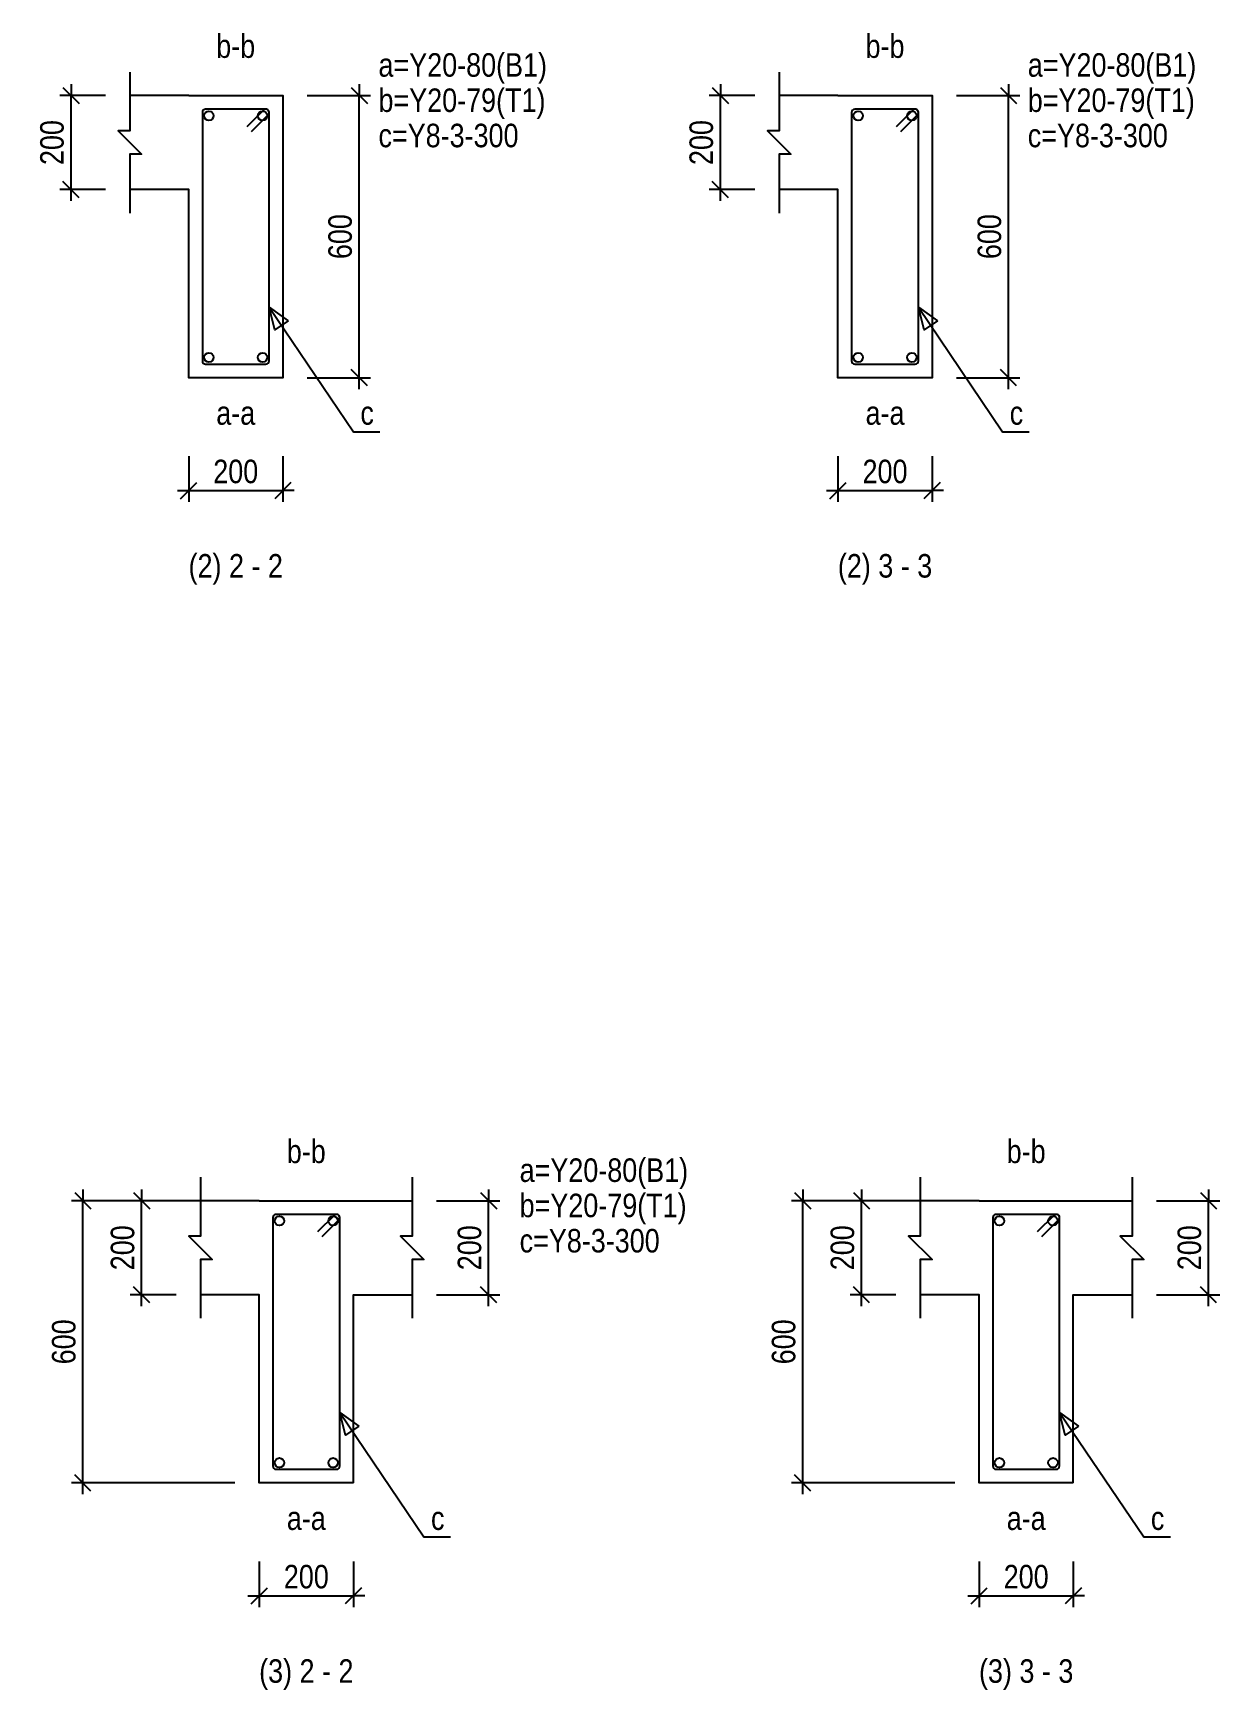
# Model space of a CAD drawing. Extents: x 0 to 206258, y -403073 to 0.
# Drawn here: x 21164 to 26209, y -318554 to -311509 of the extents above; entities that cross this region are included whole.
import ezdxf
from ezdxf.enums import TextEntityAlignment as Align

# ---------------------------------------------------------------- set-up
doc = ezdxf.new("R2010")
doc.units = 0
doc.header["$LTSCALE"] = 1000
doc.layers.add('Beam Line(D)', color=112, linetype='Continuous', true_color=0x00bd5e)
doc.layers.add('Link Label', color=94, linetype='Continuous', true_color=0x008100)
for name, color, linetype in [('Break Line', 5, 'Continuous'), ('Dimension Line', 5, 'Continuous'), ('Leader Line', 5, 'Continuous'), ('Link Line', 3, 'Continuous'), ('Rebar Label', 6, 'Continuous'), ('Rebar Line', 7, 'Continuous'), ('Section Label', 1, 'Continuous'), ('Top Rebar Label', 6, 'Continuous')]:
    doc.layers.add(name, color=color, linetype=linetype)
doc.styles.add('Dimension Text', font='ARIALN.TTF', dxfattribs={"height": 100})
doc.styles.add('Link Label', font='ARIALN.TTF', dxfattribs={"height": 100})
doc.styles.add('Rebar Label', font='ARIALN.TTF', dxfattribs={"height": 100})
doc.styles.add('Section Label', font='ARIALN.TTF', dxfattribs={"height": 100})
doc.styles.add('Top Rebar Label', font='ARIALN.TTF', dxfattribs={"height": 100})
doc.dimstyles.new('BEAM', dxfattribs={"dimtxt": 100, "dimasz": 30, "dimexe": 48.3, "dimexo": 103.5, "dimgap": 30, "dimtad": 1, "dimtoh": 1, "dimdec": 1, "dimlfac": 0.5, "dimdsep": 46, "dimtxsty": 'Dimension Text', "dimblk": 'PCDIM_TICK', "dimcen": 0.09, "dimclrd": 5, "dimclre": 5, "dimclrt": 5, "dimadec": 1, "dimazin": 0, "dimtp": 1, "dimtm": 1, "dimtfac": 1, "dimtdec": 4, "dimtofl": 0, "dimtmove": 0, "dimatfit": 3, "dimfxl": 1, "dimtolj": 1, "dimtzin": 0, "dimarcsym": 0})

# ---------------------------------------------------------------- blocks, each defined once
blk = doc.blocks.new('PCDIM_TICK')
at = {"layer": 'Dimension Line', "color": 0, "transparency": 33554687}
for p, q in [((1.15, 1.15), (-1.15, -1.15)), ((1.61, 0), (0, 0))]:
    blk.add_line(p, q, dxfattribs=at)
blk = doc.blocks.new('*U3826')
at = {"layer": 'Dimension Line', "color": 5, "true_color": 0x0000ff, "transparency": 16777216}
for p, q in [((22328.9, -311774.3), (22598.7, -311774.3)), ((22550.4, -312974.3), (22550.4, -311774.3)), ((22328.9, -312974.3), (22598.7, -312974.3))]:
    blk.add_line(p, q, dxfattribs=at)
at = {"layer": 'Dimension Line', "color": 5, "true_color": 0x0000ff, "transparency": 16777216, "xscale": 30, "yscale": 30}
for p, rotation in [((22550.4, -311774.3), 89.99999999999447), ((22550.4, -312974.3), 269.9999999999834)]:
    blk.add_blockref('PCDIM_TICK', p, dxfattribs=dict(at, rotation=rotation))
at = {"layer": 'Dimension Line', "color": 5, "true_color": 0x0000ff, "transparency": 16777216, "insert": (22520.4, -312374.3), "char_height": 100, "width": 181.97, "attachment_point": 8, "rotation": 90, "style": 'Dimension Text'}
blk.add_mtext('600', dxfattribs=at)
blk = doc.blocks.new('*U3827')
at = {"layer": 'Dimension Line', "color": 5, "true_color": 0x0000ff, "transparency": 16777216}
for p, q in [((21471.9, -311774.3), (21277.1, -311774.3)), ((21325.4, -312174.3), (21325.4, -311774.3)), ((21471.9, -312174.3), (21277.1, -312174.3))]:
    blk.add_line(p, q, dxfattribs=at)
at = {"layer": 'Dimension Line', "color": 5, "true_color": 0x0000ff, "transparency": 16777216, "xscale": 30, "yscale": 30}
for p, rotation in [((21325.4, -311774.3), 89.99999999999447), ((21325.4, -312174.3), 269.9999999999834)]:
    blk.add_blockref('PCDIM_TICK', p, dxfattribs=dict(at, rotation=rotation))
at = {"layer": 'Dimension Line', "color": 5, "true_color": 0x0000ff, "transparency": 16777216, "insert": (21295.4, -311974.3), "char_height": 100, "width": 182.775, "attachment_point": 8, "rotation": 90, "style": 'Dimension Text'}
blk.add_mtext('200', dxfattribs=at)
blk = doc.blocks.new('*U3828')
at = {"layer": 'Dimension Line', "color": 5, "true_color": 0x0000ff, "transparency": 16777216}
for p, q in [((21825.4, -313307.8), (21825.4, -313502.6)), ((22225.4, -313307.8), (22225.4, -313502.6)), ((21825.4, -313454.3), (22225.4, -313454.3))]:
    blk.add_line(p, q, dxfattribs=at)
at = {"layer": 'Dimension Line', "color": 5, "true_color": 0x0000ff, "transparency": 16777216, "xscale": 30, "yscale": 30, "rotation": 180.0000000000004}
blk.add_blockref('PCDIM_TICK', (21825.4, -313454.3), dxfattribs=at)
at = {"layer": 'Dimension Line', "color": 5, "true_color": 0x0000ff, "transparency": 16777216, "xscale": 30, "yscale": 30}
blk.add_blockref('PCDIM_TICK', (22225.4, -313454.3), dxfattribs=at)
at = {"layer": 'Dimension Line', "color": 5, "true_color": 0x0000ff, "transparency": 16777216, "insert": (22025.4, -313424.3), "char_height": 100, "width": 182.775, "attachment_point": 8, "style": 'Dimension Text'}
blk.add_mtext('200', dxfattribs=at)
blk = doc.blocks.new('*U3829')
at = {"layer": 'Dimension Line', "color": 5, "true_color": 0x0000ff, "transparency": 16777216}
for p, q in [((25089.1, -311774.3), (25358.9, -311774.3)), ((25310.6, -312974.3), (25310.6, -311774.3)), ((25089.1, -312974.3), (25358.9, -312974.3))]:
    blk.add_line(p, q, dxfattribs=at)
at = {"layer": 'Dimension Line', "color": 5, "true_color": 0x0000ff, "transparency": 16777216, "xscale": 30, "yscale": 30}
for p, rotation in [((25310.6, -311774.3), 89.99999999999447), ((25310.6, -312974.3), 269.9999999999834)]:
    blk.add_blockref('PCDIM_TICK', p, dxfattribs=dict(at, rotation=rotation))
at = {"layer": 'Dimension Line', "color": 5, "true_color": 0x0000ff, "transparency": 16777216, "insert": (25280.6, -312374.3), "char_height": 100, "width": 181.97, "attachment_point": 8, "rotation": 90, "style": 'Dimension Text'}
blk.add_mtext('600', dxfattribs=at)
blk = doc.blocks.new('*U3830')
at = {"layer": 'Dimension Line', "color": 5, "true_color": 0x0000ff, "transparency": 16777216}
for p, q in [((24232.1, -311774.3), (24037.3, -311774.3)), ((24085.6, -312174.3), (24085.6, -311774.3)), ((24232.1, -312174.3), (24037.3, -312174.3))]:
    blk.add_line(p, q, dxfattribs=at)
at = {"layer": 'Dimension Line', "color": 5, "true_color": 0x0000ff, "transparency": 16777216, "xscale": 30, "yscale": 30}
for p, rotation in [((24085.6, -311774.3), 89.99999999999447), ((24085.6, -312174.3), 269.9999999999834)]:
    blk.add_blockref('PCDIM_TICK', p, dxfattribs=dict(at, rotation=rotation))
at = {"layer": 'Dimension Line', "color": 5, "true_color": 0x0000ff, "transparency": 16777216, "insert": (24055.6, -311974.3), "char_height": 100, "width": 182.775, "attachment_point": 8, "rotation": 90, "style": 'Dimension Text'}
blk.add_mtext('200', dxfattribs=at)
blk = doc.blocks.new('*U3831')
at = {"layer": 'Dimension Line', "color": 5, "true_color": 0x0000ff, "transparency": 16777216}
for p, q in [((24585.6, -313307.8), (24585.6, -313502.6)), ((24985.6, -313307.8), (24985.6, -313502.6)), ((24585.6, -313454.3), (24985.6, -313454.3))]:
    blk.add_line(p, q, dxfattribs=at)
at = {"layer": 'Dimension Line', "color": 5, "true_color": 0x0000ff, "transparency": 16777216, "xscale": 30, "yscale": 30, "rotation": 180.0000000000004}
blk.add_blockref('PCDIM_TICK', (24585.6, -313454.3), dxfattribs=at)
at = {"layer": 'Dimension Line', "color": 5, "true_color": 0x0000ff, "transparency": 16777216, "xscale": 30, "yscale": 30}
blk.add_blockref('PCDIM_TICK', (24985.6, -313454.3), dxfattribs=at)
at = {"layer": 'Dimension Line', "color": 5, "true_color": 0x0000ff, "transparency": 16777216, "insert": (24785.6, -313424.3), "char_height": 100, "width": 182.775, "attachment_point": 8, "style": 'Dimension Text'}
blk.add_mtext('200', dxfattribs=at)
blk = doc.blocks.new('*U3863')
at = {"layer": 'Dimension Line', "color": 5, "true_color": 0x0000ff, "transparency": 16777216}
for p, q in [((22878.9, -316474.3), (23148.7, -316474.3)), ((23100.4, -316874.3), (23100.4, -316474.3)), ((22878.9, -316874.3), (23148.7, -316874.3))]:
    blk.add_line(p, q, dxfattribs=at)
at = {"layer": 'Dimension Line', "color": 5, "true_color": 0x0000ff, "transparency": 16777216, "xscale": 30, "yscale": 30}
for p, rotation in [((23100.4, -316474.3), 89.99999999999447), ((23100.4, -316874.3), 269.9999999999834)]:
    blk.add_blockref('PCDIM_TICK', p, dxfattribs=dict(at, rotation=rotation))
at = {"layer": 'Dimension Line', "color": 5, "true_color": 0x0000ff, "transparency": 16777216, "insert": (23070.4, -316674.3), "char_height": 100, "width": 182.775, "attachment_point": 8, "rotation": 90, "style": 'Dimension Text'}
blk.add_mtext('200', dxfattribs=at)
blk = doc.blocks.new('*U3864')
at = {"layer": 'Dimension Line', "color": 5, "true_color": 0x0000ff, "transparency": 16777216}
for p, q in [((21771.9, -316474.3), (21577.1, -316474.3)), ((21625.4, -316874.3), (21625.4, -316474.3)), ((21771.9, -316874.3), (21577.1, -316874.3))]:
    blk.add_line(p, q, dxfattribs=at)
at = {"layer": 'Dimension Line', "color": 5, "true_color": 0x0000ff, "transparency": 16777216, "xscale": 30, "yscale": 30}
for p, rotation in [((21625.4, -316474.3), 89.99999999999447), ((21625.4, -316874.3), 269.9999999999834)]:
    blk.add_blockref('PCDIM_TICK', p, dxfattribs=dict(at, rotation=rotation))
at = {"layer": 'Dimension Line', "color": 5, "true_color": 0x0000ff, "transparency": 16777216, "insert": (21595.4, -316674.3), "char_height": 100, "width": 182.775, "attachment_point": 8, "rotation": 90, "style": 'Dimension Text'}
blk.add_mtext('200', dxfattribs=at)
blk = doc.blocks.new('*U3865')
at = {"layer": 'Dimension Line', "color": 5, "true_color": 0x0000ff, "transparency": 16777216}
for p, q in [((22021.9, -316474.3), (21327.1, -316474.3)), ((21375.4, -317674.3), (21375.4, -316474.3)), ((22021.9, -317674.3), (21327.1, -317674.3))]:
    blk.add_line(p, q, dxfattribs=at)
at = {"layer": 'Dimension Line', "color": 5, "true_color": 0x0000ff, "transparency": 16777216, "xscale": 30, "yscale": 30}
for p, rotation in [((21375.4, -316474.3), 89.99999999999447), ((21375.4, -317674.3), 269.9999999999834)]:
    blk.add_blockref('PCDIM_TICK', p, dxfattribs=dict(at, rotation=rotation))
at = {"layer": 'Dimension Line', "color": 5, "true_color": 0x0000ff, "transparency": 16777216, "insert": (21345.4, -317074.3), "char_height": 100, "width": 181.97, "attachment_point": 8, "rotation": 90, "style": 'Dimension Text'}
blk.add_mtext('600', dxfattribs=at)
blk = doc.blocks.new('*U3866')
at = {"layer": 'Dimension Line', "color": 5, "true_color": 0x0000ff, "transparency": 16777216}
for p, q in [((22125.4, -318007.8), (22125.4, -318202.6)), ((22525.4, -318007.8), (22525.4, -318202.6)), ((22125.4, -318154.3), (22525.4, -318154.3))]:
    blk.add_line(p, q, dxfattribs=at)
at = {"layer": 'Dimension Line', "color": 5, "true_color": 0x0000ff, "transparency": 16777216, "xscale": 30, "yscale": 30, "rotation": 180.0000000000004}
blk.add_blockref('PCDIM_TICK', (22125.4, -318154.3), dxfattribs=at)
at = {"layer": 'Dimension Line', "color": 5, "true_color": 0x0000ff, "transparency": 16777216, "xscale": 30, "yscale": 30}
blk.add_blockref('PCDIM_TICK', (22525.4, -318154.3), dxfattribs=at)
at = {"layer": 'Dimension Line', "color": 5, "true_color": 0x0000ff, "transparency": 16777216, "insert": (22325.4, -318124.3), "char_height": 100, "width": 182.775, "attachment_point": 8, "style": 'Dimension Text'}
blk.add_mtext('200', dxfattribs=at)
blk = doc.blocks.new('*U3867')
at = {"layer": 'Dimension Line', "color": 5, "true_color": 0x0000ff, "transparency": 16777216}
for p, q in [((25939.1, -316474.3), (26208.9, -316474.3)), ((26160.6, -316874.3), (26160.6, -316474.3)), ((25939.1, -316874.3), (26208.9, -316874.3))]:
    blk.add_line(p, q, dxfattribs=at)
at = {"layer": 'Dimension Line', "color": 5, "true_color": 0x0000ff, "transparency": 16777216, "xscale": 30, "yscale": 30}
for p, rotation in [((26160.6, -316474.3), 89.99999999999447), ((26160.6, -316874.3), 269.9999999999834)]:
    blk.add_blockref('PCDIM_TICK', p, dxfattribs=dict(at, rotation=rotation))
at = {"layer": 'Dimension Line', "color": 5, "true_color": 0x0000ff, "transparency": 16777216, "insert": (26130.6, -316674.3), "char_height": 100, "width": 182.775, "attachment_point": 8, "rotation": 90, "style": 'Dimension Text'}
blk.add_mtext('200', dxfattribs=at)
blk = doc.blocks.new('*U3868')
at = {"layer": 'Dimension Line', "color": 5, "true_color": 0x0000ff, "transparency": 16777216}
for p, q in [((24832.1, -316474.3), (24637.3, -316474.3)), ((24685.6, -316874.3), (24685.6, -316474.3)), ((24832.1, -316874.3), (24637.3, -316874.3))]:
    blk.add_line(p, q, dxfattribs=at)
at = {"layer": 'Dimension Line', "color": 5, "true_color": 0x0000ff, "transparency": 16777216, "xscale": 30, "yscale": 30}
for p, rotation in [((24685.6, -316474.3), 89.99999999999447), ((24685.6, -316874.3), 269.9999999999834)]:
    blk.add_blockref('PCDIM_TICK', p, dxfattribs=dict(at, rotation=rotation))
at = {"layer": 'Dimension Line', "color": 5, "true_color": 0x0000ff, "transparency": 16777216, "insert": (24655.6, -316674.3), "char_height": 100, "width": 182.775, "attachment_point": 8, "rotation": 90, "style": 'Dimension Text'}
blk.add_mtext('200', dxfattribs=at)
blk = doc.blocks.new('*U3869')
at = {"layer": 'Dimension Line', "color": 5, "true_color": 0x0000ff, "transparency": 16777216}
for p, q in [((25082.1, -316474.3), (24387.3, -316474.3)), ((24435.6, -317674.3), (24435.6, -316474.3)), ((25082.1, -317674.3), (24387.3, -317674.3))]:
    blk.add_line(p, q, dxfattribs=at)
at = {"layer": 'Dimension Line', "color": 5, "true_color": 0x0000ff, "transparency": 16777216, "xscale": 30, "yscale": 30}
for p, rotation in [((24435.6, -316474.3), 89.99999999999447), ((24435.6, -317674.3), 269.9999999999834)]:
    blk.add_blockref('PCDIM_TICK', p, dxfattribs=dict(at, rotation=rotation))
at = {"layer": 'Dimension Line', "color": 5, "true_color": 0x0000ff, "transparency": 16777216, "insert": (24405.6, -317074.3), "char_height": 100, "width": 181.97, "attachment_point": 8, "rotation": 90, "style": 'Dimension Text'}
blk.add_mtext('600', dxfattribs=at)
blk = doc.blocks.new('*U3870')
at = {"layer": 'Dimension Line', "color": 5, "true_color": 0x0000ff, "transparency": 16777216}
for p, q in [((25185.6, -318007.8), (25185.6, -318202.6)), ((25585.6, -318007.8), (25585.6, -318202.6)), ((25185.6, -318154.3), (25585.6, -318154.3))]:
    blk.add_line(p, q, dxfattribs=at)
at = {"layer": 'Dimension Line', "color": 5, "true_color": 0x0000ff, "transparency": 16777216, "xscale": 30, "yscale": 30, "rotation": 180.0000000000004}
blk.add_blockref('PCDIM_TICK', (25185.6, -318154.3), dxfattribs=at)
at = {"layer": 'Dimension Line', "color": 5, "true_color": 0x0000ff, "transparency": 16777216, "xscale": 30, "yscale": 30}
blk.add_blockref('PCDIM_TICK', (25585.6, -318154.3), dxfattribs=at)
at = {"layer": 'Dimension Line', "color": 5, "true_color": 0x0000ff, "transparency": 16777216, "insert": (25385.6, -318124.3), "char_height": 100, "width": 182.775, "attachment_point": 8, "style": 'Dimension Text'}
blk.add_mtext('200', dxfattribs=at)

msp = doc.modelspace()

# ---------------------------------------------------------------- linework, layer by layer
at = {"layer": 'Beam Line(D)', "transparency": 33554687}
for points in [[(21825.384, -311774.284), (22225.384, -311774.284), (22225.384, -312974.284), (21825.384, -312974.284), (21825.384, -312174.284), (21575.384, -312174.284)], [(21825.384, -311774.284), (21575.384, -311774.284)], [(21825.384, -311774.284), (21825.384, -311774.284)], [(24585.623, -311774.284), (24985.623, -311774.284), (24985.623, -312974.284), (24585.623, -312974.284), (24585.623, -312174.284), (24335.623, -312174.284)], [(24585.623, -311774.284), (24335.623, -311774.284)], [(24585.623, -311774.284), (24585.623, -311774.284)], [(22125.384, -316474.284), (21875.384, -316474.284)], [(22125.384, -316474.284), (22525.384, -316474.284)], [(22125.384, -316474.284), (22125.384, -316474.284)], [(22525.384, -316474.284), (22525.384, -316474.284)], [(22525.384, -316474.284), (22775.384, -316474.284)], [(25185.623, -316474.284), (24935.623, -316474.284)], [(25185.623, -316474.284), (25585.623, -316474.284)], [(25185.623, -316474.284), (25185.623, -316474.284)], [(25585.623, -316474.284), (25585.623, -316474.284)], [(25585.623, -316474.284), (25835.623, -316474.284)], [(22525.384, -317674.284), (22125.384, -317674.284), (22125.384, -316874.284), (21875.384, -316874.284)], [(22525.384, -317674.284), (22525.384, -316874.284), (22775.384, -316874.284)], [(25585.623, -317674.284), (25185.623, -317674.284), (25185.623, -316874.284), (24935.623, -316874.284)], [(25585.623, -317674.284), (25585.623, -316874.284), (25835.623, -316874.284)]]:
    msp.add_lwpolyline(points, dxfattribs=at)
at = {"layer": 'Break Line', "transparency": 33554687}
for points in [[(21575.384, -311674.284), (21575.384, -311924.284), (21525.384, -311924.284), (21625.384, -312024.284), (21575.384, -312024.284), (21575.384, -312274.284)], [(24335.623, -311674.284), (24335.623, -311924.284), (24285.623, -311924.284), (24385.623, -312024.284), (24335.623, -312024.284), (24335.623, -312274.284)], [(21875.384, -316374.284), (21875.384, -316624.284), (21825.384, -316624.284), (21925.384, -316724.284), (21875.384, -316724.284), (21875.384, -316974.284)], [(22775.384, -316374.284), (22775.384, -316624.284), (22725.384, -316624.284), (22825.384, -316724.284), (22775.384, -316724.284), (22775.384, -316974.284)], [(24935.623, -316374.284), (24935.623, -316624.284), (24885.623, -316624.284), (24985.623, -316724.284), (24935.623, -316724.284), (24935.623, -316974.284)], [(25835.623, -316374.284), (25835.623, -316624.284), (25785.623, -316624.284), (25885.623, -316724.284), (25835.623, -316724.284), (25835.623, -316974.284)]]:
    msp.add_lwpolyline(points, dxfattribs=at)
at = {"layer": 'Leader Line', "transparency": 33554687}
for points in [[(22248.325, -312733.008), (22191.641, -312771.297), (22167.384, -312674.283), (22248.325, -312733.008)], [(22167.384, -312674.283), (22525.384, -313204.284), (22638.514, -313204.284)], [(25008.564, -312733.009), (24951.88, -312771.298), (24927.623, -312674.284), (25008.564, -312733.009)], [(24927.623, -312674.284), (25285.623, -313204.284), (25398.752, -313204.284)], [(22548.325, -317433.008), (22491.641, -317471.297), (22467.384, -317374.283), (22548.325, -317433.008)], [(22467.384, -317374.283), (22825.384, -317904.284), (22938.514, -317904.284)], [(25608.564, -317433.009), (25551.88, -317471.298), (25527.623, -317374.284), (25608.564, -317433.009)], [(25527.623, -317374.284), (25885.623, -317904.284), (25998.752, -317904.284)]]:
    msp.add_lwpolyline(points, dxfattribs=at)
at = {"layer": 'Link Line', "transparency": 33554687}
for points in [[(22092.573, -311926.894), (22163.284, -311856.183, 0.66817864), (22153.384, -311832.284), (21897.384, -311832.284, 0.41421356), (21883.384, -311846.284), (21883.384, -312902.284, 0.41421356), (21897.384, -312916.284), (22153.384, -312916.284, 0.41421356), (22167.384, -312902.284), (22167.384, -311846.284, 0.66817864), (22143.485, -311836.384), (22072.774, -311907.095)], [(24852.812, -311926.894), (24923.523, -311856.183, 0.66817864), (24913.623, -311832.284), (24657.623, -311832.284, 0.41421356), (24643.623, -311846.284), (24643.623, -312902.284, 0.41421356), (24657.623, -312916.284), (24913.623, -312916.284, 0.41421356), (24927.623, -312902.284), (24927.623, -311846.284, 0.66817864), (24903.724, -311836.384), (24833.013, -311907.095)], [(22392.573, -316626.894), (22463.284, -316556.183, 0.66817864), (22453.384, -316532.284), (22197.384, -316532.284, 0.41421356), (22183.384, -316546.284), (22183.384, -317602.284, 0.41421356), (22197.384, -317616.284), (22453.384, -317616.284, 0.41421356), (22467.384, -317602.284), (22467.384, -316546.284, 0.66817864), (22443.485, -316536.384), (22372.774, -316607.095)], [(25452.812, -316626.894), (25523.523, -316556.183, 0.66817864), (25513.623, -316532.284), (25257.623, -316532.284, 0.41421356), (25243.623, -316546.284), (25243.623, -317602.284, 0.41421356), (25257.623, -317616.284), (25513.623, -317616.284, 0.41421356), (25527.623, -317602.284), (25527.623, -316546.284, 0.66817864), (25503.724, -316536.384), (25433.013, -316607.095)]]:
    msp.add_lwpolyline(points, format="xyb", dxfattribs=at)
at = {"layer": 'Rebar Line', "transparency": 33554687}
for centre in [(21911.384, -311860.284), (22139.384, -311860.284), (24671.623, -311860.284), (24899.623, -311860.284), (21911.384, -312888.284), (22139.384, -312888.284), (24671.623, -312888.284), (24899.623, -312888.284), (22211.384, -316560.284), (22439.384, -316560.284), (25271.623, -316560.284), (25499.623, -316560.284), (22211.384, -317588.284), (22439.384, -317588.284), (25271.623, -317588.284), (25499.623, -317588.284)]:
    msp.add_circle(centre, 20, dxfattribs=at)

# ---------------------------------------------------------------- texts
at = {"layer": 'Link Label', "transparency": 33554687, "style": 'Link Label'}
for s, p in [(' c=Y8-3-300', (22600.384, -311994.284)), (' c=Y8-3-300', (25360.623, -311994.284)), ('c', (22555.384, -313174.284)), ('c', (25315.623, -313174.284)), (' c=Y8-3-300', (23200.384, -316694.284)), ('c', (22855.384, -317874.284)), ('c', (25915.623, -317874.284))]:
    msp.add_text(s, height=100, dxfattribs=at).set_placement(p)
at = {"layer": 'Rebar Label', "transparency": 33554687, "style": 'Rebar Label'}
for s, p in [('b-b', (22025.384, -311644.284)), ('b-b', (24785.623, -311644.284)), ('a-a', (22025.384, -313204.284)), ('a-a', (24785.623, -313204.284)), ('b-b', (22325.384, -316344.284)), ('b-b', (25385.623, -316344.284)), ('a-a', (22325.384, -317904.284)), ('a-a', (25385.623, -317904.284))]:
    msp.add_text(s, height=100, dxfattribs=at).set_placement(p, align=Align.BOTTOM_CENTER)
for p in [(22600.384, -311694.284), (25360.623, -311694.284), (23200.384, -316394.284)]:
    msp.add_text(' a=Y20-80(B1)', height=100, dxfattribs=at).set_placement(p)
at = {"layer": 'Section Label', "transparency": 33554687, "style": 'Section Label'}
for s, p in [('(2) 2 - 2', (22025.384, -313854.284)), ('(2) 3 - 3', (24785.623, -313854.284)), ('(3) 2 - 2', (22325.384, -318554.284)), ('(3) 3 - 3', (25385.623, -318554.284))]:
    msp.add_text(s, height=100, dxfattribs=at).set_placement(p, align=Align.BOTTOM_CENTER)
at = {"layer": 'Top Rebar Label', "transparency": 33554687, "style": 'Top Rebar Label'}
for p in [(22600.384, -311844.284), (25360.623, -311844.284), (23200.384, -316544.284)]:
    msp.add_text(' b=Y20-79(T1)', height=100, dxfattribs=at).set_placement(p)

# ---------------------------------------------------------------- dimensions: what is measured, and where the dimension line sits
at = {"layer": 'Dimension Line', "transparency": 33554687}
for base, p1, p2, text, picture, middle in [((21325.384, -311974.284), (21575.384, -312174.284), (21575.384, -311774.284), '200', '*U3827', (21325.384, -311974.284)), ((22550.384, -312374.284), (22225.384, -312974.284), (22225.384, -311774.284), '600', '*U3826', (22550.384, -312374.284)), ((24085.623, -311974.284), (24335.623, -312174.284), (24335.623, -311774.284), '200', '*U3830', (24085.623, -311974.284)), ((25310.623, -312374.284), (24985.623, -312974.284), (24985.623, -311774.284), '600', '*U3829', (25310.623, -312374.284)), ((21375.384, -317074.284), (22125.384, -317674.284), (22125.384, -316474.284), '600', '*U3865', (21375.384, -317074.284)), ((21625.384, -316674.284), (21875.384, -316874.284), (21875.384, -316474.284), '200', '*U3864', (21625.384, -316674.284)), ((23100.384, -316674.284), (22775.384, -316874.284), (22775.384, -316474.284), '200', '*U3863', (23100.384, -316674.284)), ((24435.623, -317074.284), (25185.623, -317674.284), (25185.623, -316474.284), '600', '*U3869', (24435.623, -317074.284)), ((24685.623, -316674.284), (24935.623, -316874.284), (24935.623, -316474.284), '200', '*U3868', (24685.623, -316674.284)), ((26160.623, -316674.284), (25835.623, -316874.284), (25835.623, -316474.284), '200', '*U3867', (26160.623, -316674.284))]:
    dim = msp.add_linear_dim(base=base, p1=p1, p2=p2, angle=90, text=text, dimstyle='BEAM', override={"dimscale": 1, "dimtxt": 100, "dimasz": 30, "dimexe": 48.3, "dimexo": 103.5, "dimgap": 30, "dimtad": 1, "dimtih": 0, "dimdec": 1, "dimlfac": 0.5, "dimzin": 8, "dimlunit": 2, "dimpost": '', "dimtxsty": 'Dimension Text', "dimblk": 'PCDIM_TICK', "dimse1": 0, "dimse2": 0, "dimsd2": 0, "dimclrd": 5, "dimclre": 5, "dimclrt": 5, "dimaunit": 0, "dimadec": 1, "dimazin": 0, "dimtol": 0, "dimtp": 1, "dimtm": 1, "dimtmove": 0}, dxfattribs=at)
    dim.commit()
    dim.dimension.update_dxf_attribs({"geometry": picture, "text_midpoint": middle})
for base, p1, p2, picture, middle in [((22025.384, -313454.284), (21825.384, -313204.284), (22225.384, -313204.284), '*U3828', (22025.384, -313454.284)), ((24785.623, -313454.284), (24585.623, -313204.284), (24985.623, -313204.284), '*U3831', (24785.623, -313454.284)), ((22325.384, -318154.284), (22125.384, -317904.284), (22525.384, -317904.284), '*U3866', (22325.384, -318154.284)), ((25385.623, -318154.284), (25185.623, -317904.284), (25585.623, -317904.284), '*U3870', (25385.623, -318154.284))]:
    dim = msp.add_linear_dim(base=base, p1=p1, p2=p2, text='200', dimstyle='BEAM', override={"dimscale": 1, "dimtxt": 100, "dimasz": 30, "dimexe": 48.3, "dimexo": 103.5, "dimgap": 30, "dimtad": 1, "dimtih": 0, "dimdec": 1, "dimlfac": 0.5, "dimzin": 8, "dimlunit": 2, "dimpost": '', "dimtxsty": 'Dimension Text', "dimblk": 'PCDIM_TICK', "dimse1": 0, "dimse2": 0, "dimsd2": 0, "dimclrd": 5, "dimclre": 5, "dimclrt": 5, "dimaunit": 0, "dimadec": 1, "dimazin": 0, "dimtol": 0, "dimtp": 1, "dimtm": 1, "dimtmove": 0}, dxfattribs=at)
    dim.commit()
    dim.dimension.update_dxf_attribs({"geometry": picture, "text_midpoint": middle})

doc.saveas('drawing.dxf')
